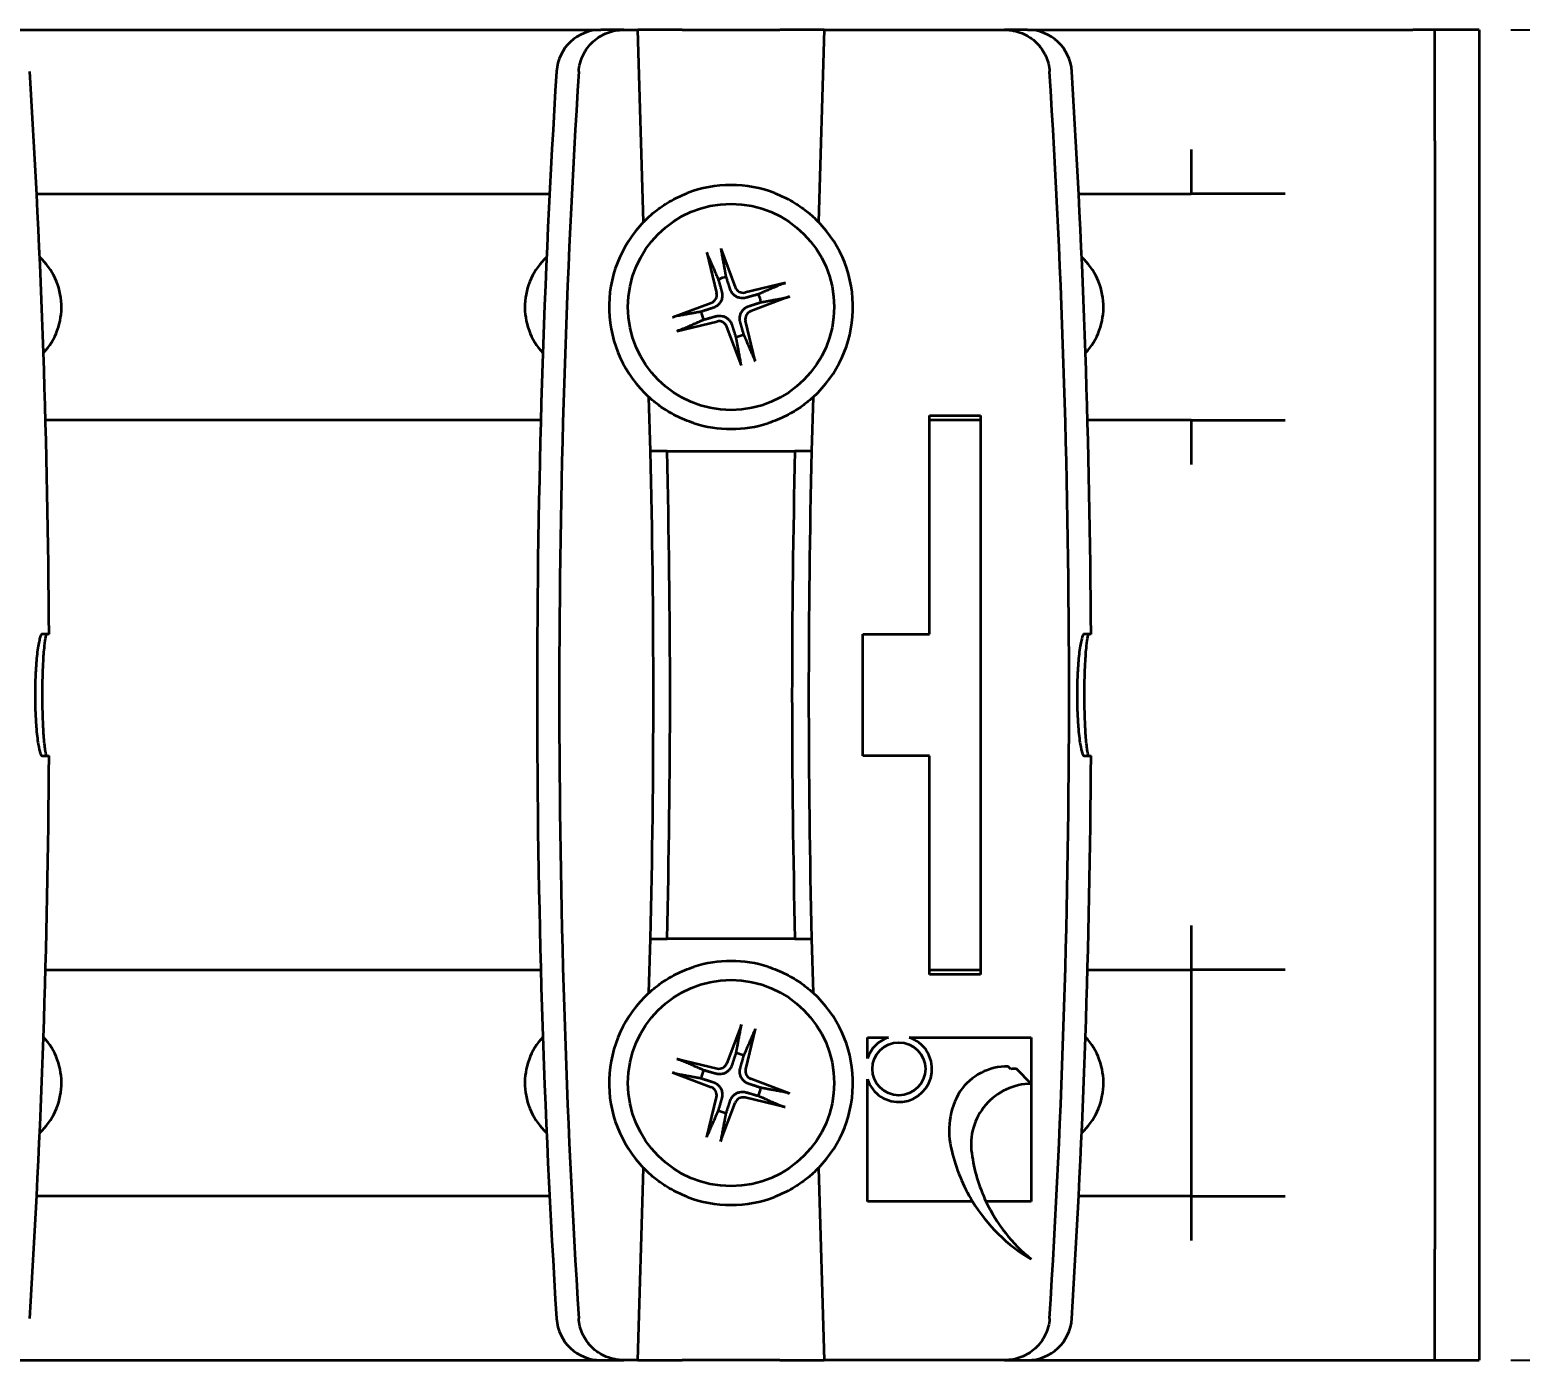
# Model space of a CAD drawing. Header units: millimetres. Extents: x 0 to 390, y 0 to 297.
# Drawn here: x 53.76 to 100.82, y 116.8 to 158.8 of the extents above; entities that cross this region are included whole.
import ezdxf

# ---------------------------------------------------------------- set-up
doc = ezdxf.new("R2010")
doc.units = ezdxf.units.MM
doc.layers.add('Arêtes visibles(ISO)', color=7, linetype='Continuous', lineweight=35)
doc.layers.add('Cotes(ISO)', color=7, linetype='Continuous', lineweight=18)
doc.styles.add('MANTION', font='arial.ttf')
doc.dimstyles.new('Plan commercial', dxfattribs={"dimtxt": 3, "dimasz": 2.5, "dimexe": 3, "dimexo": 1, "dimgap": 0.762, "dimtad": 1, "dimrnd": 1e-08, "dimtxsty": 'MANTION', "dimcen": 0.09, "dimdle": 10, "dimclrd": 7, "dimclre": 7, "dimclrt": 256, "dimazin": 2, "dimtfac": 0.5, "dimtmove": 0, "dimatfit": 3, "dimfxl": 0, "dimtolj": 1, "dimlwd": 25, "dimlwe": 25, "dimarcsym": 0})

# ---------------------------------------------------------------- blocks, each defined once
blk = doc.blocks.new('*D14')
at = {"layer": 'Cotes(ISO)', "color": 7, "linetype": 'Continuous', "lineweight": 25, "transparency": 16777216}
for p, q in [((100.53, 158.805), (118.53, 158.805)), ((115.53, 156.305), (115.53, 119.305)), ((100.53, 116.805), (118.53, 116.805))]:
    blk.add_line(p, q, dxfattribs=at)
at = {"layer": 'Cotes(ISO)', "color": 7, "linetype": 'Continuous', "transparency": 16777216}
for points in [[(115.113, 156.305), (115.947, 156.305), (115.53, 158.805)], [(115.113, 119.305), (115.947, 119.305), (115.53, 116.805)]]:
    blk.add_solid(points, dxfattribs=at)
at = {"layer": 'Defpoints', "color": 0, "linetype": 'Continuous', "transparency": 16777216}
for p in [(99.53, 158.805), (99.53, 116.805), (115.53, 116.805)]:
    blk.add_point(p, dxfattribs=at)
at = {"layer": 'Cotes(ISO)', "color": 154, "linetype": 'Continuous', "lineweight": 25, "true_color": 0x004691, "transparency": 16777216, "insert": (111.082, 129.927), "char_height": 3, "attachment_point": 1, "rotation": 90, "style": 'MANTION'}
blk.add_mtext('\\A1; 60\\P[2 23/64]', dxfattribs=at)

msp = doc.modelspace()

# ---------------------------------------------------------------- linework, layer by layer
at = {"layer": 'Arêtes visibles(ISO)'}
for p, q in [((52.3675, 158.8049), (71.7923, 158.8049)), ((72.5162, 158.8049), (72.9649, 158.8049)), ((73.1454, 152.7396), (72.9649, 158.8049)), ((74.3656, 158.8049), (72.9649, 158.8049)), ((74.3656, 158.8049), (77.4443, 158.8049)), ((78.8449, 158.8049), (77.4443, 158.8049)), ((78.8449, 158.8049), (78.6644, 152.7396)), ((78.8449, 158.8049), (84.5437, 158.8049)), ((85.2675, 158.8049), (97.4299, 158.8049)), ((98.1299, 158.8049), (97.4299, 158.8049)), ((99.5299, 158.8049), (98.1299, 158.8049)), ((98.1299, 155.3049), (98.1299, 158.8049)), ((99.5299, 158.8049), (99.5299, 155.3049)), ((98.1299, 155.3049), (98.1299, 120.3049)), ((99.5299, 155.3049), (99.5299, 120.3049)), ((90.4299, 155.0249), (90.4299, 153.6249)), ((53.9829, 153.6249), (70.177, 153.6249)), ((86.8829, 153.6249), (90.4299, 153.6249)), ((93.3998, 153.6249), (90.4299, 153.6249)), ((75.1441, 151.771), (75.447, 150.4977)), ((75.5791, 151.9036), (76.038, 150.6779)), ((77.621, 150.8157), (76.3477, 150.5128)), ((74.0562, 149.7291), (75.282, 150.188)), ((77.7536, 150.3807), (76.5279, 149.9218)), ((74.1888, 149.2941), (75.4621, 149.597)), ((76.2308, 148.2062), (75.7719, 149.432)), ((76.6658, 148.3388), (76.3629, 149.6121)), ((73.3608, 145.5049), (73.31, 147.2108)), ((78.4999, 147.2108), (78.4491, 145.5049)), ((69.8994, 146.4849), (54.2605, 146.4849)), ((82.1699, 139.7299), (82.1699, 146.6249)), ((82.1699, 146.6249), (83.7799, 146.6249)), ((83.7799, 146.4849), (82.1699, 146.4849)), ((83.7799, 146.6249), (83.7799, 128.9849)), ((90.4299, 146.4849), (87.1605, 146.4849)), ((90.4299, 146.4849), (90.4299, 145.0849)), ((90.4299, 146.4849), (93.3998, 146.4849)), ((73.8859, 145.5049), (74.7614, 145.5049)), ((74.7614, 145.5049), (77.0485, 145.5049)), ((77.0485, 145.5049), (77.924, 145.5049)), ((80.0699, 139.7299), (82.1699, 139.7299)), ((80.0699, 135.8799), (80.0699, 139.7299)), ((82.1699, 135.8799), (80.0699, 135.8799)), ((82.1699, 128.9849), (82.1699, 135.8799)), ((90.4299, 130.5249), (90.4299, 129.1249)), ((73.31, 128.399), (73.3608, 130.1049)), ((74.7614, 130.1049), (73.8859, 130.1049)), ((77.0485, 130.1049), (74.7614, 130.1049)), ((77.924, 130.1049), (77.0485, 130.1049)), ((78.4491, 130.1049), (78.4999, 128.399)), ((54.2605, 129.1249), (69.8994, 129.1249)), ((82.1699, 129.1249), (83.7799, 129.1249)), ((83.7799, 128.9849), (82.1699, 128.9849)), ((87.1605, 129.1249), (90.4299, 129.1249)), ((93.3998, 129.1249), (90.4299, 129.1249)), ((90.4299, 129.1249), (90.4299, 121.9849)), ((76.2352, 127.4028), (75.7734, 126.1782)), ((76.6698, 127.2692), (76.3639, 125.9966)), ((80.2104, 126.9951), (80.8771, 126.9951)), ((80.2104, 126.3283), (80.2104, 126.9951)), ((81.5301, 126.9951), (85.3856, 126.9951)), ((85.3856, 126.9951), (85.3856, 125.5314)), ((74.1907, 126.3198), (75.4632, 126.0139)), ((74.057, 125.8851), (75.2817, 125.4233)), ((77.7528, 125.2247), (76.5282, 125.6865)), ((80.2104, 121.8199), (80.2104, 125.6754)), ((84.739, 125.9951), (84.6538, 126.0803)), ((85.3856, 125.5314), (84.9151, 126.0019)), ((85.3856, 125.5314), (85.3856, 121.8199)), ((75.14, 123.8406), (75.4459, 125.1132)), ((75.5747, 123.707), (76.0365, 124.9316)), ((77.6192, 124.79), (76.3466, 125.0959)), ((72.9649, 116.8049), (73.1454, 122.8702)), ((78.6644, 122.8702), (78.8449, 116.8049)), ((70.177, 121.9849), (53.9829, 121.9849)), ((90.4299, 121.9849), (86.8829, 121.9849)), ((90.4299, 121.9849), (90.4299, 120.5849)), ((90.4299, 121.9849), (93.3998, 121.9849)), ((83.5266, 121.8199), (80.2104, 121.8199)), ((85.3856, 121.8199), (83.9526, 121.8199)), ((98.1299, 116.8049), (98.1299, 120.3049)), ((99.5299, 120.3049), (99.5299, 116.8049)), ((52.3675, 116.8049), (71.7923, 116.8049)), ((72.9649, 116.8049), (72.5162, 116.8049)), ((72.9649, 116.8049), (74.3656, 116.8049)), ((77.4443, 116.8049), (74.3656, 116.8049)), ((77.4443, 116.8049), (78.8449, 116.8049)), ((84.5437, 116.8049), (78.8449, 116.8049)), ((85.2675, 116.8049), (97.4299, 116.8049)), ((97.4299, 116.8049), (98.1299, 116.8049)), ((98.1299, 116.8049), (99.5299, 116.8049))]:
    msp.add_line(p, q, dxfattribs=at)
for centre, radius in [((75.9049, 150.0549), 3.255), ((75.9049, 125.5549), 3.255), ((81.2036, 126.0019), 0.8364)]:
    msp.add_circle(centre, radius, dxfattribs=at)
for centre, radius, start, end in [((71.7923, 157.4049), 1.4, 90, 176.42068), ((85.2675, 157.4049), 1.4, 3.57932, 90), ((-260.9701, 137.8049), 315.35, 0.349754, 3.579322), ((385.1299, 137.8049), 315.35, 176.420678, 183.579322), ((385.1299, 137.8049), 314.65, 176.412915, 183.587085), ((-228.0701, 137.8049), 314.65, 356.412915, 3.587085), ((-228.0701, 137.8049), 315.35, 0.349754, 3.579322), ((75.9049, 150.0549), 3.85, 68.90188, 111.09812), ((75.9049, 150.0549), 3.85, 135.78687, 227.62249), ((75.9049, 150.0549), 3.85, 312.37751, 44.21313), ((52.6299, 150.0549), 2.135, 317.1435, 47.33046), ((71.5299, 150.0549), 2.135, 132.66954, 222.8565), ((85.5299, 150.0549), 2.135, 317.1435, 47.33046), ((75.9049, 150.0549), 0.9568, 98.97622, 114.9302), ((76.2863, 150.7708), 0.2652, 200.52538, 283.38104), ((75.189, 150.4363), 0.2652, 290.52538, 13.38104), ((75.9049, 150.0549), 0.9568, 8.97622, 24.9302), ((75.9049, 150.0549), 0.9568, 188.97622, 204.9302), ((76.6209, 149.6735), 0.2652, 110.52538, 193.38104), ((75.5235, 149.339), 0.2652, 20.52538, 103.38104), ((75.9049, 150.0549), 0.9568, 278.97622, 294.9302), ((75.9049, 150.0549), 3.85, 252.31124, 287.68876), ((-241.3701, 137.8049), 314.825, 358.598518, 1.401482), ((-241.3701, 137.8049), 315.35, 358.600852, 1.399148), ((393.1799, 137.8049), 315.35, 178.600852, 181.399148), ((393.1799, 137.8049), 314.825, 178.598518, 181.401482), ((-260.9701, 137.8049), 315.35, 356.420678, 359.650246), ((-228.0701, 137.8049), 315.35, 356.420678, 359.650246), ((75.9049, 125.5549), 3.85, 72.31124, 107.68876), ((75.9049, 125.5549), 3.85, 132.37751, 224.21313), ((75.9049, 125.5549), 3.85, 315.78687, 47.62249), ((52.6299, 125.5549), 2.135, 312.66954, 42.8565), ((71.5299, 125.5549), 2.135, 137.1435, 227.33046), ((81.2036, 126.0019), 1.0455, 108.19487, 161.80513), ((81.2036, 126.0019), 1.0455, 198.19487, 71.80513), ((85.5299, 125.5549), 2.135, 312.66954, 42.8565), ((75.5252, 126.2717), 0.2652, 256.48276, 339.33841), ((75.9049, 125.5549), 0.9568, 64.93359, 80.88757), ((75.9049, 125.5549), 0.9568, 154.93359, 170.88757), ((76.6218, 125.9346), 0.2652, 166.48276, 249.33841), ((84.6359, 124.2574), 1.823, 89.43769, 145.26206), ((84.8972, 124.179), 1.823, 89.43769, 94.98076), ((75.1881, 125.1752), 0.2652, 346.48276, 69.33841), ((75.9049, 125.5549), 0.9568, 334.93359, 350.88757), ((85.1796, 124.0535), 2.3902, 148.67439, 195.51129), ((85.4012, 123.6137), 1.9177, 90.46581, 188.3316), ((76.2846, 124.8381), 0.2652, 76.48276, 159.33841), ((75.9049, 125.5549), 0.9568, 244.93359, 260.88757), ((88.112, 124.6196), 5.3725, 192.96469, 211.40737), ((88.6757, 124.043), 5.2201, 187.78542, 205.20623), ((75.9049, 125.5549), 3.85, 248.90188, 291.09812), ((88.112, 124.6196), 5.3725, 211.40737, 239.50505), ((88.6757, 124.043), 5.2201, 205.20623, 230.93009), ((71.7923, 118.2049), 1.4, 183.57932, 270), ((85.2675, 118.2049), 1.4, 270, 356.42068)]:
    msp.add_arc(centre, radius, start, end, dxfattribs=at)
for points, knots in [([(71.0964, 157.4912), (71.1076, 157.6706), (71.1538, 157.8459), (71.3114, 158.1711), (71.4217, 158.3173), (71.687, 158.5558), (71.8379, 158.6477), (72.1658, 158.7728), (72.3403, 158.8049), (72.5162, 158.8049)], [0, 0, 0, 0, 0.07704271, 0.07704271, 0.15483154, 0.15483154, 0.22986289, 0.22986289, 0.30517504, 0.30517504, 0.30517504, 0.30517504]), ([(72.5162, 158.8049), (72.3099, 158.8049), (72.1471, 158.8049), (71.8713, 158.8049), (71.7924, 158.8049), (71.7923, 158.8049), (71.7923, 158.8049), (71.7923, 158.8049), (71.7923, 158.8049)], [0.1624649, 0.1624649, 0.1624649, 0.1624649, 0.6533267, 0.6533267, 1.3066533, 1.3066533, 1.3066533, 1.3070833, 1.3070833, 1.3070833, 1.3070833]), ([(84.5437, 158.8049), (84.7319, 158.8049), (84.9184, 158.7682), (85.2648, 158.6257), (85.4217, 158.5219), (85.674, 158.2714), (85.7717, 158.1316), (85.9116, 157.8242), (85.9529, 157.6594), (85.9635, 157.4912)], [0, 0, 0, 0, 0.08064545, 0.08064545, 0.16052328, 0.16052328, 0.23308316, 0.23308316, 0.30537224, 0.30537224, 0.30537224, 0.30537224]), ([(85.2675, 158.8049), (85.2675, 158.8049), (85.2675, 158.8049), (85.2675, 158.8049), (85.2675, 158.8049), (85.1887, 158.8049), (84.9129, 158.8049), (84.7501, 158.8049), (84.5437, 158.8049)], [1.3062241, 1.3062241, 1.3062241, 1.3062241, 1.3064932, 1.3064932, 1.3064932, 1.9597398, 1.9597398, 2.4508436, 2.4508436, 2.4508436, 2.4508436]), ([(73.1454, 152.7396), (73.1454, 152.7396), (73.1811, 152.7774), (73.314, 152.9042), (73.4113, 152.9914), (73.64, 153.172), (73.7932, 153.2803), (74.1387, 153.4817), (74.3313, 153.5744), (74.5191, 153.6468)], [0.63227901, 0.63227901, 0.63227901, 0.63227901, 0.70971265, 0.70971265, 0.78714629, 0.78714629, 0.87338292, 0.87338292, 0.95961955, 0.95961955, 0.95961955, 0.95961955]), ([(77.2908, 153.6468), (77.4785, 153.5744), (77.6712, 153.4817), (78.0167, 153.2803), (78.1699, 153.172), (78.3986, 152.9914), (78.4958, 152.9042), (78.6287, 152.7774), (78.6644, 152.7396), (78.6644, 152.7396)], [0.30493848, 0.30493848, 0.30493848, 0.30493848, 0.39117511, 0.39117511, 0.47741174, 0.47741174, 0.55484538, 0.55484538, 0.63227901, 0.63227901, 0.63227901, 0.63227901]), ([(75.1677, 151.691), (75.166, 151.695), (75.1638, 151.7009), (75.1592, 151.7148), (75.1559, 151.7258), (75.1502, 151.7464), (75.1468, 151.7597), (75.1441, 151.771)], [0.045278112, 0.045278112, 0.045278112, 0.045278112, 0.049240708, 0.049240708, 0.054156289, 0.054156289, 0.059145586, 0.059145586, 0.059145586, 0.059145586]), ([(75.5791, 151.9036), (75.5832, 151.8927), (75.5878, 151.8798), (75.5945, 151.8595), (75.5979, 151.8486), (75.6018, 151.8344), (75.6033, 151.8283), (75.6041, 151.824)], [0.019841997, 0.019841997, 0.019841997, 0.019841997, 0.024831295, 0.024831295, 0.029746876, 0.029746876, 0.033709472, 0.033709472, 0.033709472, 0.033709472]), ([(76.387, 150.3477), (76.3484, 150.3367), (76.3076, 150.3312), (76.2391, 150.3313), (76.2056, 150.3348), (76.1393, 150.3509), (76.1065, 150.3635), (76.0486, 150.3943), (76.0198, 150.4145), (75.9695, 150.4606), (75.9479, 150.4865), (75.9096, 150.5432), (75.8914, 150.5801), (75.879, 150.6183)], [0.278726304, 0.278726304, 0.278726304, 0.278726304, 0.29655738, 0.29655738, 0.310604476, 0.310604476, 0.324651573, 0.324651573, 0.338698669, 0.338698669, 0.352745766, 0.352745766, 0.370576841, 0.370576841, 0.370576841, 0.370576841]), ([(77.541, 150.7921), (77.545, 150.7938), (77.5509, 150.796), (77.5648, 150.8007), (77.5758, 150.8039), (77.5964, 150.8096), (77.6097, 150.813), (77.621, 150.8157)], [0.045278112, 0.045278112, 0.045278112, 0.045278112, 0.049240708, 0.049240708, 0.054156289, 0.054156289, 0.059145586, 0.059145586, 0.059145586, 0.059145586]), ([(75.6121, 150.537), (75.6232, 150.4983), (75.6286, 150.4576), (75.6285, 150.3891), (75.625, 150.3556), (75.609, 150.2893), (75.5964, 150.2564), (75.5655, 150.1986), (75.5453, 150.1698), (75.4992, 150.1195), (75.4734, 150.0979), (75.4166, 150.0596), (75.3797, 150.0414), (75.3415, 150.029)], [0.278726304, 0.278726304, 0.278726304, 0.278726304, 0.29655738, 0.29655738, 0.310604476, 0.310604476, 0.324651573, 0.324651573, 0.338698669, 0.338698669, 0.352745766, 0.352745766, 0.370576841, 0.370576841, 0.370576841, 0.370576841]), ([(77.7536, 150.3807), (77.7427, 150.3767), (77.7298, 150.3721), (77.7095, 150.3653), (77.6986, 150.3619), (77.6845, 150.358), (77.6783, 150.3565), (77.674, 150.3557)], [0.019841997, 0.019841997, 0.019841997, 0.019841997, 0.024831295, 0.024831295, 0.029746876, 0.029746876, 0.033709472, 0.033709472, 0.033709472, 0.033709472]), ([(74.0562, 149.7291), (74.0672, 149.7331), (74.0801, 149.7377), (74.1003, 149.7445), (74.1113, 149.7479), (74.1254, 149.7518), (74.1316, 149.7533), (74.1358, 149.7541)], [0.019841997, 0.019841997, 0.019841997, 0.019841997, 0.024831295, 0.024831295, 0.029746876, 0.029746876, 0.033709472, 0.033709472, 0.033709472, 0.033709472]), ([(75.4229, 149.7621), (75.4615, 149.7731), (75.5023, 149.7786), (75.5708, 149.7785), (75.6043, 149.775), (75.6705, 149.7589), (75.7034, 149.7463), (75.7613, 149.7155), (75.7901, 149.6953), (75.8403, 149.6492), (75.8619, 149.6234), (75.9002, 149.5666), (75.9184, 149.5297), (75.9308, 149.4915)], [0.278726304, 0.278726304, 0.278726304, 0.278726304, 0.29655738, 0.29655738, 0.310604476, 0.310604476, 0.324651573, 0.324651573, 0.338698669, 0.338698669, 0.352745766, 0.352745766, 0.370576841, 0.370576841, 0.370576841, 0.370576841]), ([(76.1977, 149.5728), (76.1867, 149.6115), (76.1812, 149.6522), (76.1814, 149.7207), (76.1849, 149.7542), (76.2009, 149.8205), (76.2135, 149.8534), (76.2443, 149.9112), (76.2646, 149.94), (76.3106, 149.9903), (76.3365, 150.0119), (76.3933, 150.0502), (76.4301, 150.0684), (76.4684, 150.0808)], [0.278726304, 0.278726304, 0.278726304, 0.278726304, 0.29655738, 0.29655738, 0.310604476, 0.310604476, 0.324651573, 0.324651573, 0.338698669, 0.338698669, 0.352745766, 0.352745766, 0.370576841, 0.370576841, 0.370576841, 0.370576841]), ([(74.2689, 149.3177), (74.2649, 149.316), (74.2589, 149.3138), (74.245, 149.3092), (74.234, 149.3059), (74.2135, 149.3002), (74.2002, 149.2968), (74.1888, 149.2941)], [0.045278112, 0.045278112, 0.045278112, 0.045278112, 0.049240708, 0.049240708, 0.054156289, 0.054156289, 0.059145586, 0.059145586, 0.059145586, 0.059145586]), ([(76.2308, 148.2062), (76.2267, 148.2171), (76.2221, 148.23), (76.2153, 148.2503), (76.212, 148.2613), (76.208, 148.2754), (76.2065, 148.2815), (76.2058, 148.2858)], [0.019841997, 0.019841997, 0.019841997, 0.019841997, 0.024831295, 0.024831295, 0.029746876, 0.029746876, 0.033709472, 0.033709472, 0.033709472, 0.033709472]), ([(76.6421, 148.4188), (76.6439, 148.4148), (76.6461, 148.4089), (76.6507, 148.395), (76.654, 148.384), (76.6597, 148.3634), (76.6631, 148.3501), (76.6658, 148.3388)], [0.045278112, 0.045278112, 0.045278112, 0.045278112, 0.049240708, 0.049240708, 0.054156289, 0.054156289, 0.059145586, 0.059145586, 0.059145586, 0.059145586]), ([(74.7351, 146.3869), (74.5434, 146.4481), (74.3456, 146.5291), (73.9887, 146.7097), (73.8293, 146.8087), (73.5903, 146.9753), (73.4881, 147.0566), (73.3478, 147.1753), (73.31, 147.2108), (73.31, 147.2108)], [0.30493848, 0.30493848, 0.30493848, 0.30493848, 0.39117511, 0.39117511, 0.47741174, 0.47741174, 0.55484538, 0.55484538, 0.63227901, 0.63227901, 0.63227901, 0.63227901]), ([(78.4999, 147.2108), (78.4999, 147.2108), (78.462, 147.1753), (78.3218, 147.0566), (78.2196, 146.9753), (77.9805, 146.8087), (77.8211, 146.7097), (77.4642, 146.5291), (77.2664, 146.4481), (77.0747, 146.3869)], [0.63227901, 0.63227901, 0.63227901, 0.63227901, 0.70971265, 0.70971265, 0.78714629, 0.78714629, 0.87338292, 0.87338292, 0.95961955, 0.95961955, 0.95961955, 0.95961955]), ([(73.8859, 145.5049), (73.8213, 145.5049), (73.7245, 145.5049), (73.3712, 145.5049), (73.366, 145.5049), (73.3608, 145.5049)], [0, 0, 0, 0, 0.70107269, 0.70107269, 0.71152351, 0.71152351, 0.71152351, 0.71152351]), ([(78.4491, 145.5049), (78.4438, 145.5049), (78.4386, 145.5049), (78.0854, 145.5049), (77.9885, 145.5049), (77.924, 145.5049)], [-0.71152351, -0.71152351, -0.71152351, -0.71152351, -0.70107269, -0.70107269, 0, 0, 0, 0]), ([(54.1546, 139.7299), (54.1293, 139.7299), (54.1024, 139.6784), (54.0495, 139.4799), (54.024, 139.3359), (53.9812, 138.9854), (53.9637, 138.7865), (53.943, 138.4228), (53.937, 138.2703), (53.9308, 137.9862), (53.9297, 137.8566), (53.9312, 137.5909), (53.9339, 137.4556), (53.9446, 137.1445), (53.9542, 136.9732), (53.9836, 136.5951), (54.0057, 136.4041), (54.0508, 136.1282), (54.0726, 136.0324), (54.115, 135.91), (54.1353, 135.8799), (54.1546, 135.8799)], [0, 0, 0, 0, 0.11068822, 0.11068822, 0.22005751, 0.22005751, 0.32223406, 0.32223406, 0.39011144, 0.39011144, 0.44565205, 0.44565205, 0.5041072, 0.5041072, 0.58344429, 0.58344429, 0.69353032, 0.69353032, 0.78424656, 0.78424656, 0.86885766, 0.86885766, 0.86885766, 0.86885766]), ([(54.3741, 139.7299), (54.3475, 139.7299), (54.3076, 139.7299), (54.16, 139.7299), (54.1573, 139.7299), (54.1546, 139.7299)], [0, 0, 0, 0, 0.60607996, 0.60607996, 0.61713075, 0.61713075, 0.61713075, 0.61713075]), ([(54.3047, 135.8799), (54.2906, 135.8799), (54.2747, 135.9311), (54.2423, 136.1286), (54.2261, 136.272), (54.1982, 136.622), (54.1865, 136.8211), (54.1726, 137.1851), (54.1685, 137.3377), (54.1643, 137.622), (54.1636, 137.7517), (54.1645, 138.0174), (54.1663, 138.1526), (54.1735, 138.4633), (54.1799, 138.6344), (54.1994, 139.0125), (54.2139, 139.2037), (54.2427, 139.4805), (54.2564, 139.5768), (54.282, 139.6997), (54.2939, 139.7299), (54.3047, 139.7299)], [0, 0, 0, 0, 0.10998476, 0.10998476, 0.2188557, 0.2188557, 0.32107612, 0.32107612, 0.38900407, 0.38900407, 0.44455927, 0.44455927, 0.50296597, 0.50296597, 0.5820941, 0.5820941, 0.69192687, 0.69192687, 0.78261001, 0.78261001, 0.86709243, 0.86709243, 0.86709243, 0.86709243]), ([(87.0546, 139.7299), (87.0293, 139.7299), (87.0024, 139.6784), (86.9495, 139.4799), (86.924, 139.3359), (86.8812, 138.9854), (86.8637, 138.7865), (86.843, 138.4228), (86.837, 138.2703), (86.8308, 137.9862), (86.8297, 137.8566), (86.8312, 137.5909), (86.8339, 137.4556), (86.8446, 137.1445), (86.8542, 136.9732), (86.8836, 136.5951), (86.9057, 136.4041), (86.9508, 136.1282), (86.9726, 136.0324), (87.015, 135.91), (87.0353, 135.8799), (87.0546, 135.8799)], [0, 0, 0, 0, 0.11068822, 0.11068822, 0.22005751, 0.22005751, 0.32223406, 0.32223406, 0.39011144, 0.39011144, 0.44565205, 0.44565205, 0.5041072, 0.5041072, 0.58344429, 0.58344429, 0.69353032, 0.69353032, 0.78424656, 0.78424656, 0.86885766, 0.86885766, 0.86885766, 0.86885766]), ([(87.2741, 139.7299), (87.2475, 139.7299), (87.2076, 139.7299), (87.06, 139.7299), (87.0573, 139.7299), (87.0546, 139.7299)], [0, 0, 0, 0, 0.60607996, 0.60607996, 0.61713075, 0.61713075, 0.61713075, 0.61713075]), ([(87.2047, 135.8799), (87.1906, 135.8799), (87.1747, 135.9311), (87.1423, 136.1286), (87.1261, 136.272), (87.0982, 136.622), (87.0865, 136.8211), (87.0726, 137.1851), (87.0685, 137.3377), (87.0643, 137.622), (87.0636, 137.7517), (87.0645, 138.0174), (87.0663, 138.1526), (87.0735, 138.4633), (87.0799, 138.6344), (87.0994, 139.0125), (87.1139, 139.2037), (87.1427, 139.4805), (87.1564, 139.5768), (87.182, 139.6997), (87.1939, 139.7299), (87.2047, 139.7299)], [0, 0, 0, 0, 0.10998476, 0.10998476, 0.2188557, 0.2188557, 0.32107612, 0.32107612, 0.38900407, 0.38900407, 0.44455927, 0.44455927, 0.50296597, 0.50296597, 0.5820941, 0.5820941, 0.69192687, 0.69192687, 0.78261001, 0.78261001, 0.86709243, 0.86709243, 0.86709243, 0.86709243]), ([(54.1546, 135.8799), (54.1573, 135.8799), (54.16, 135.8799), (54.3076, 135.8799), (54.3475, 135.8799), (54.3741, 135.8799)], [-0.61713075, -0.61713075, -0.61713075, -0.61713075, -0.60607996, -0.60607996, 0, 0, 0, 0]), ([(87.0546, 135.8799), (87.0573, 135.8799), (87.06, 135.8799), (87.2076, 135.8799), (87.2475, 135.8799), (87.2741, 135.8799)], [-0.61713075, -0.61713075, -0.61713075, -0.61713075, -0.60607996, -0.60607996, 0, 0, 0, 0]), ([(73.3608, 130.1049), (73.366, 130.1049), (73.3712, 130.1049), (73.7245, 130.1049), (73.8213, 130.1049), (73.8859, 130.1049)], [-0.71152351, -0.71152351, -0.71152351, -0.71152351, -0.70107269, -0.70107269, 0, 0, 0, 0]), ([(77.924, 130.1049), (77.9885, 130.1049), (78.0854, 130.1049), (78.4386, 130.1049), (78.4438, 130.1049), (78.4491, 130.1049)], [0, 0, 0, 0, 0.70107269, 0.70107269, 0.71152351, 0.71152351, 0.71152351, 0.71152351]), ([(73.31, 128.399), (73.31, 128.399), (73.3478, 128.4345), (73.4881, 128.5532), (73.5903, 128.6345), (73.8293, 128.8011), (73.9887, 128.9002), (74.3456, 129.0807), (74.5434, 129.1617), (74.7351, 129.2229)], [0.63227901, 0.63227901, 0.63227901, 0.63227901, 0.70971265, 0.70971265, 0.78714629, 0.78714629, 0.87338292, 0.87338292, 0.95961955, 0.95961955, 0.95961955, 0.95961955]), ([(77.0747, 129.2229), (77.2664, 129.1617), (77.4642, 129.0807), (77.8211, 128.9002), (77.9805, 128.8011), (78.2196, 128.6345), (78.3218, 128.5532), (78.462, 128.4345), (78.4999, 128.399), (78.4999, 128.399)], [0.30493848, 0.30493848, 0.30493848, 0.30493848, 0.39117511, 0.39117511, 0.47741174, 0.47741174, 0.55484538, 0.55484538, 0.63227901, 0.63227901, 0.63227901, 0.63227901]), ([(76.21, 127.3233), (76.2108, 127.3276), (76.2123, 127.3337), (76.2162, 127.3478), (76.2196, 127.3588), (76.2264, 127.379), (76.2311, 127.3919), (76.2352, 127.4028)], [0.045278112, 0.045278112, 0.045278112, 0.045278112, 0.049240708, 0.049240708, 0.054156289, 0.054156289, 0.059145586, 0.059145586, 0.059145586, 0.059145586]), ([(76.6698, 127.2692), (76.6671, 127.2579), (76.6637, 127.2446), (76.6579, 127.224), (76.6546, 127.213), (76.65, 127.1991), (76.6478, 127.1932), (76.646, 127.1892)], [0.019841997, 0.019841997, 0.019841997, 0.019841997, 0.024831295, 0.024831295, 0.029746876, 0.029746876, 0.033709472, 0.033709472, 0.033709472, 0.033709472]), ([(74.1907, 126.3198), (74.202, 126.3171), (74.2153, 126.3137), (74.2358, 126.3079), (74.2468, 126.3046), (74.2607, 126.2999), (74.2666, 126.2977), (74.2706, 126.296)], [0.019841997, 0.019841997, 0.019841997, 0.019841997, 0.024831295, 0.024831295, 0.029746876, 0.029746876, 0.033709472, 0.033709472, 0.033709472, 0.033709472]), ([(75.9322, 126.1183), (75.9197, 126.0801), (75.9014, 126.0432), (75.863, 125.9866), (75.8413, 125.9608), (75.7909, 125.9148), (75.7621, 125.8946), (75.7041, 125.864), (75.6713, 125.8514), (75.6049, 125.8355), (75.5714, 125.8321), (75.5029, 125.8322), (75.4622, 125.8377), (75.4236, 125.8489)], [0.278726304, 0.278726304, 0.278726304, 0.278726304, 0.29655738, 0.29655738, 0.310604476, 0.310604476, 0.324651573, 0.324651573, 0.338698669, 0.338698669, 0.352745766, 0.352745766, 0.370576841, 0.370576841, 0.370576841, 0.370576841]), ([(74.1366, 125.8599), (74.1323, 125.8607), (74.1261, 125.8622), (74.112, 125.8662), (74.1011, 125.8696), (74.0808, 125.8764), (74.0679, 125.881), (74.057, 125.8851)], [0.045278112, 0.045278112, 0.045278112, 0.045278112, 0.049240708, 0.049240708, 0.054156289, 0.054156289, 0.059145586, 0.059145586, 0.059145586, 0.059145586]), ([(76.4683, 125.5277), (76.4301, 125.5401), (76.3933, 125.5584), (76.3366, 125.5969), (76.3108, 125.6185), (76.2648, 125.6689), (76.2447, 125.6978), (76.214, 125.7557), (76.2014, 125.7886), (76.1856, 125.8549), (76.1821, 125.8884), (76.1822, 125.9569), (76.1877, 125.9977), (76.1989, 126.0363)], [0.278726304, 0.278726304, 0.278726304, 0.278726304, 0.29655738, 0.29655738, 0.310604476, 0.310604476, 0.324651573, 0.324651573, 0.338698669, 0.338698669, 0.352745766, 0.352745766, 0.370576841, 0.370576841, 0.370576841, 0.370576841]), ([(75.3416, 125.5821), (75.3798, 125.5697), (75.4166, 125.5514), (75.4733, 125.5129), (75.4991, 125.4913), (75.545, 125.4409), (75.5652, 125.412), (75.5959, 125.3541), (75.6084, 125.3212), (75.6243, 125.2549), (75.6277, 125.2214), (75.6277, 125.1529), (75.6221, 125.1121), (75.611, 125.0735)], [0.278726304, 0.278726304, 0.278726304, 0.278726304, 0.29655738, 0.29655738, 0.310604476, 0.310604476, 0.324651573, 0.324651573, 0.338698669, 0.338698669, 0.352745766, 0.352745766, 0.370576841, 0.370576841, 0.370576841, 0.370576841]), ([(75.8777, 124.9915), (75.8902, 125.0297), (75.9085, 125.0666), (75.9469, 125.1233), (75.9686, 125.1491), (76.019, 125.195), (76.0478, 125.2152), (76.1057, 125.2458), (76.1386, 125.2584), (76.2049, 125.2743), (76.2385, 125.2777), (76.307, 125.2776), (76.3477, 125.2721), (76.3863, 125.261)], [0.278726304, 0.278726304, 0.278726304, 0.278726304, 0.29655738, 0.29655738, 0.310604476, 0.310604476, 0.324651573, 0.324651573, 0.338698669, 0.338698669, 0.352745766, 0.352745766, 0.370576841, 0.370576841, 0.370576841, 0.370576841]), ([(77.6733, 125.2499), (77.6776, 125.2491), (77.6837, 125.2476), (77.6978, 125.2436), (77.7088, 125.2402), (77.729, 125.2334), (77.7419, 125.2288), (77.7528, 125.2247)], [0.045278112, 0.045278112, 0.045278112, 0.045278112, 0.049240708, 0.049240708, 0.054156289, 0.054156289, 0.059145586, 0.059145586, 0.059145586, 0.059145586]), ([(77.6192, 124.79), (77.6079, 124.7927), (77.5946, 124.7962), (77.574, 124.8019), (77.5631, 124.8052), (77.5492, 124.8099), (77.5432, 124.8121), (77.5392, 124.8138)], [0.019841997, 0.019841997, 0.019841997, 0.019841997, 0.024831295, 0.024831295, 0.029746876, 0.029746876, 0.033709472, 0.033709472, 0.033709472, 0.033709472]), ([(75.14, 123.8406), (75.1427, 123.852), (75.1462, 123.8652), (75.1519, 123.8858), (75.1552, 123.8968), (75.1599, 123.9107), (75.1621, 123.9166), (75.1638, 123.9206)], [0.019841997, 0.019841997, 0.019841997, 0.019841997, 0.024831295, 0.024831295, 0.029746876, 0.029746876, 0.033709472, 0.033709472, 0.033709472, 0.033709472]), ([(75.5999, 123.7865), (75.5991, 123.7823), (75.5976, 123.7761), (75.5936, 123.762), (75.5902, 123.7511), (75.5834, 123.7308), (75.5788, 123.7179), (75.5747, 123.707)], [0.045278112, 0.045278112, 0.045278112, 0.045278112, 0.049240708, 0.049240708, 0.054156289, 0.054156289, 0.059145586, 0.059145586, 0.059145586, 0.059145586]), ([(74.5191, 121.963), (74.3313, 122.0354), (74.1387, 122.1281), (73.7932, 122.3295), (73.64, 122.4379), (73.4113, 122.6184), (73.314, 122.7056), (73.1811, 122.8324), (73.1454, 122.8702), (73.1454, 122.8702)], [0.30493848, 0.30493848, 0.30493848, 0.30493848, 0.39117511, 0.39117511, 0.47741174, 0.47741174, 0.55484538, 0.55484538, 0.63227901, 0.63227901, 0.63227901, 0.63227901]), ([(78.6644, 122.8702), (78.6644, 122.8702), (78.6287, 122.8324), (78.4958, 122.7056), (78.3986, 122.6184), (78.1699, 122.4379), (78.0167, 122.3295), (77.6712, 122.1281), (77.4785, 122.0354), (77.2908, 121.963)], [0.63227901, 0.63227901, 0.63227901, 0.63227901, 0.70971265, 0.70971265, 0.78714629, 0.78714629, 0.87338292, 0.87338292, 0.95961955, 0.95961955, 0.95961955, 0.95961955]), ([(72.5162, 116.8049), (72.328, 116.8049), (72.1415, 116.8416), (71.7951, 116.9841), (71.6382, 117.0879), (71.3858, 117.3384), (71.2882, 117.4782), (71.1482, 117.7856), (71.1069, 117.9504), (71.0964, 118.1187)], [0, 0, 0, 0, 0.08064545, 0.08064545, 0.16052328, 0.16052328, 0.23308316, 0.23308316, 0.30537224, 0.30537224, 0.30537224, 0.30537224]), ([(85.9635, 118.1187), (85.9522, 117.9392), (85.906, 117.7639), (85.7485, 117.4387), (85.6381, 117.2925), (85.3728, 117.054), (85.222, 116.9621), (84.894, 116.837), (84.7195, 116.8049), (84.5437, 116.8049)], [0, 0, 0, 0, 0.07704271, 0.07704271, 0.15483154, 0.15483154, 0.22986289, 0.22986289, 0.30517504, 0.30517504, 0.30517504, 0.30517504]), ([(71.7923, 116.8049), (71.7923, 116.8049), (71.7923, 116.8049), (71.7923, 116.8049), (71.7924, 116.8049), (71.8713, 116.8049), (72.1471, 116.8049), (72.3099, 116.8049), (72.5162, 116.8049)], [1.3062233, 1.3062233, 1.3062233, 1.3062233, 1.3066533, 1.3066533, 1.3066533, 1.9599799, 1.9599799, 2.4508418, 2.4508418, 2.4508418, 2.4508418]), ([(84.5437, 116.8049), (84.75, 116.8049), (84.9127, 116.8049), (85.1886, 116.8049), (85.2674, 116.8049), (85.2675, 116.8049), (85.2675, 116.8049), (85.2675, 116.8049), (85.2675, 116.8049)], [0.1624649, 0.1624649, 0.1624649, 0.1624649, 0.6533267, 0.6533267, 1.3066533, 1.3066533, 1.3066533, 1.3070834, 1.3070834, 1.3070834, 1.3070834])]:
    msp.add_open_spline(points, degree=3, knots=knots, dxfattribs=at)
for points, weights in [([(75.1677, 151.691), (75.3857, 151.1894), (75.5016, 150.9226)], [1.00221682287, 1.05135722895, 1]), ([(75.7556, 151), (75.703, 151.2862), (75.6041, 151.824)], [1, 1.05135723972, 1.00221682328]), ([(75.5016, 150.9226), (75.5714, 150.6796), (75.6121, 150.537)], [1, 1.29471148087, 1.55752619738]), ([(75.879, 150.6183), (75.8333, 150.7594), (75.7556, 151)], [1.55752619738, 1.29471148087, 1]), ([(77.541, 150.7921), (77.0395, 150.5742), (76.7726, 150.4582)], [1.00221682344, 1.05135724377, 1]), ([(76.7726, 150.4582), (76.5296, 150.3885), (76.387, 150.3477)], [1, 1.29471148087, 1.55752619738]), ([(76.4684, 150.0808), (76.6094, 150.1265), (76.85, 150.2042)], [1.55752619738, 1.29471148087, 1]), ([(76.85, 150.2042), (77.1362, 150.2568), (77.674, 150.3557)], [1, 1.05135724377, 1.00221682344]), ([(74.9598, 149.9056), (74.6737, 149.853), (74.1358, 149.7541)], [1, 1.05135724385, 1.00221682345]), ([(74.2689, 149.3177), (74.7704, 149.5356), (75.0373, 149.6516)], [1.00221682344, 1.05135724377, 1]), ([(75.3415, 150.029), (75.2004, 149.9833), (74.9598, 149.9056)], [1.55752619738, 1.29471148087, 1]), ([(75.0373, 149.6516), (75.2803, 149.7213), (75.4229, 149.7621)], [1, 1.29471148087, 1.55752619738]), ([(75.9308, 149.4915), (75.9765, 149.3504), (76.0542, 149.1098)], [1.55752619738, 1.29471148087, 1]), ([(76.3083, 149.1872), (76.2385, 149.4303), (76.1977, 149.5728)], [1, 1.29471148087, 1.55752619738]), ([(76.6421, 148.4188), (76.4242, 148.9204), (76.3083, 149.1872)], [1.00221682287, 1.05135722896, 1]), ([(76.0542, 149.1098), (76.1069, 148.8236), (76.2058, 148.2858)], [1, 1.05135723968, 1.00221682328]), ([(76.21, 127.3233), (76.1098, 126.7857), (76.0565, 126.4997)], [1.00221682344, 1.05135724377, 1]), ([(76.3103, 126.4216), (76.4269, 126.6882), (76.646, 127.1892)], [1, 1.05135724385, 1.00221682345]), ([(75.0382, 125.9603), (74.7716, 126.0769), (74.2706, 126.296)], [1, 1.05135723968, 1.00221682328]), ([(76.0565, 126.4997), (75.9782, 126.2592), (75.9322, 126.1183)], [1, 1.29471148087, 1.55752619738]), ([(76.1989, 126.0363), (76.24, 126.1788), (76.3103, 126.4216)], [1.55752619738, 1.29471148087, 1]), ([(74.1366, 125.8599), (74.6741, 125.7598), (74.9602, 125.7064)], [1.00221682287, 1.05135722896, 1]), ([(74.9602, 125.7064), (75.2006, 125.6282), (75.3416, 125.5821)], [1, 1.29471148087, 1.55752619738]), ([(75.4236, 125.8489), (75.2811, 125.89), (75.0382, 125.9603)], [1.55752619738, 1.29471148087, 1]), ([(76.3863, 125.261), (76.5288, 125.2199), (76.7716, 125.1495)], [1.55752619738, 1.29471148087, 1]), ([(76.8497, 125.4034), (76.6093, 125.4816), (76.4683, 125.5277)], [1, 1.29471148087, 1.55752619738]), ([(77.6733, 125.2499), (77.1357, 125.3501), (76.8497, 125.4034)], [1.00221682287, 1.05135722895, 1]), ([(75.611, 125.0735), (75.5699, 124.9311), (75.4996, 124.6882)], [1.55752619738, 1.29471148087, 1]), ([(75.7534, 124.6101), (75.8316, 124.8506), (75.8777, 124.9915)], [1, 1.29471148087, 1.55752619738]), ([(76.7716, 125.1495), (77.0382, 125.0329), (77.5392, 124.8138)], [1, 1.05135723972, 1.00221682328]), ([(75.4996, 124.6882), (75.383, 124.4216), (75.1638, 123.9206)], [1, 1.05135724377, 1.00221682344]), ([(75.5999, 123.7865), (75.7001, 124.3241), (75.7534, 124.6101)], [1.00221682344, 1.05135724377, 1])]:
    msp.add_rational_spline(points, weights, degree=2, dxfattribs=at)

# ---------------------------------------------------------------- dimensions: what is measured, and where the dimension line sits
at = {"layer": 'Cotes(ISO)', "color": 7, "linetype": 'Continuous', "lineweight": 25}
dim = msp.add_linear_dim(base=(115.5299, 116.8049), p1=(99.5299, 158.8049), p2=(99.5299, 116.8049), angle=90, text=' <>\\X[2 23/64]', dimstyle='Plan commercial', override={"dimdec": 2, "dimlfac": 1.428571, "dimpost": '\\X', "dimtp": 0, "dimtm": 0, "dimtdec": 2, "dimtofl": 0, "dimatfit": 1, "dimtvp": -0.25}, dxfattribs=at)
dim.commit()
dim.dimension.update_dxf_attribs({"geometry": '*D14', "text_midpoint": (115.5299, 137.8049), "dimtype": 160})

doc.saveas('drawing.dxf')
